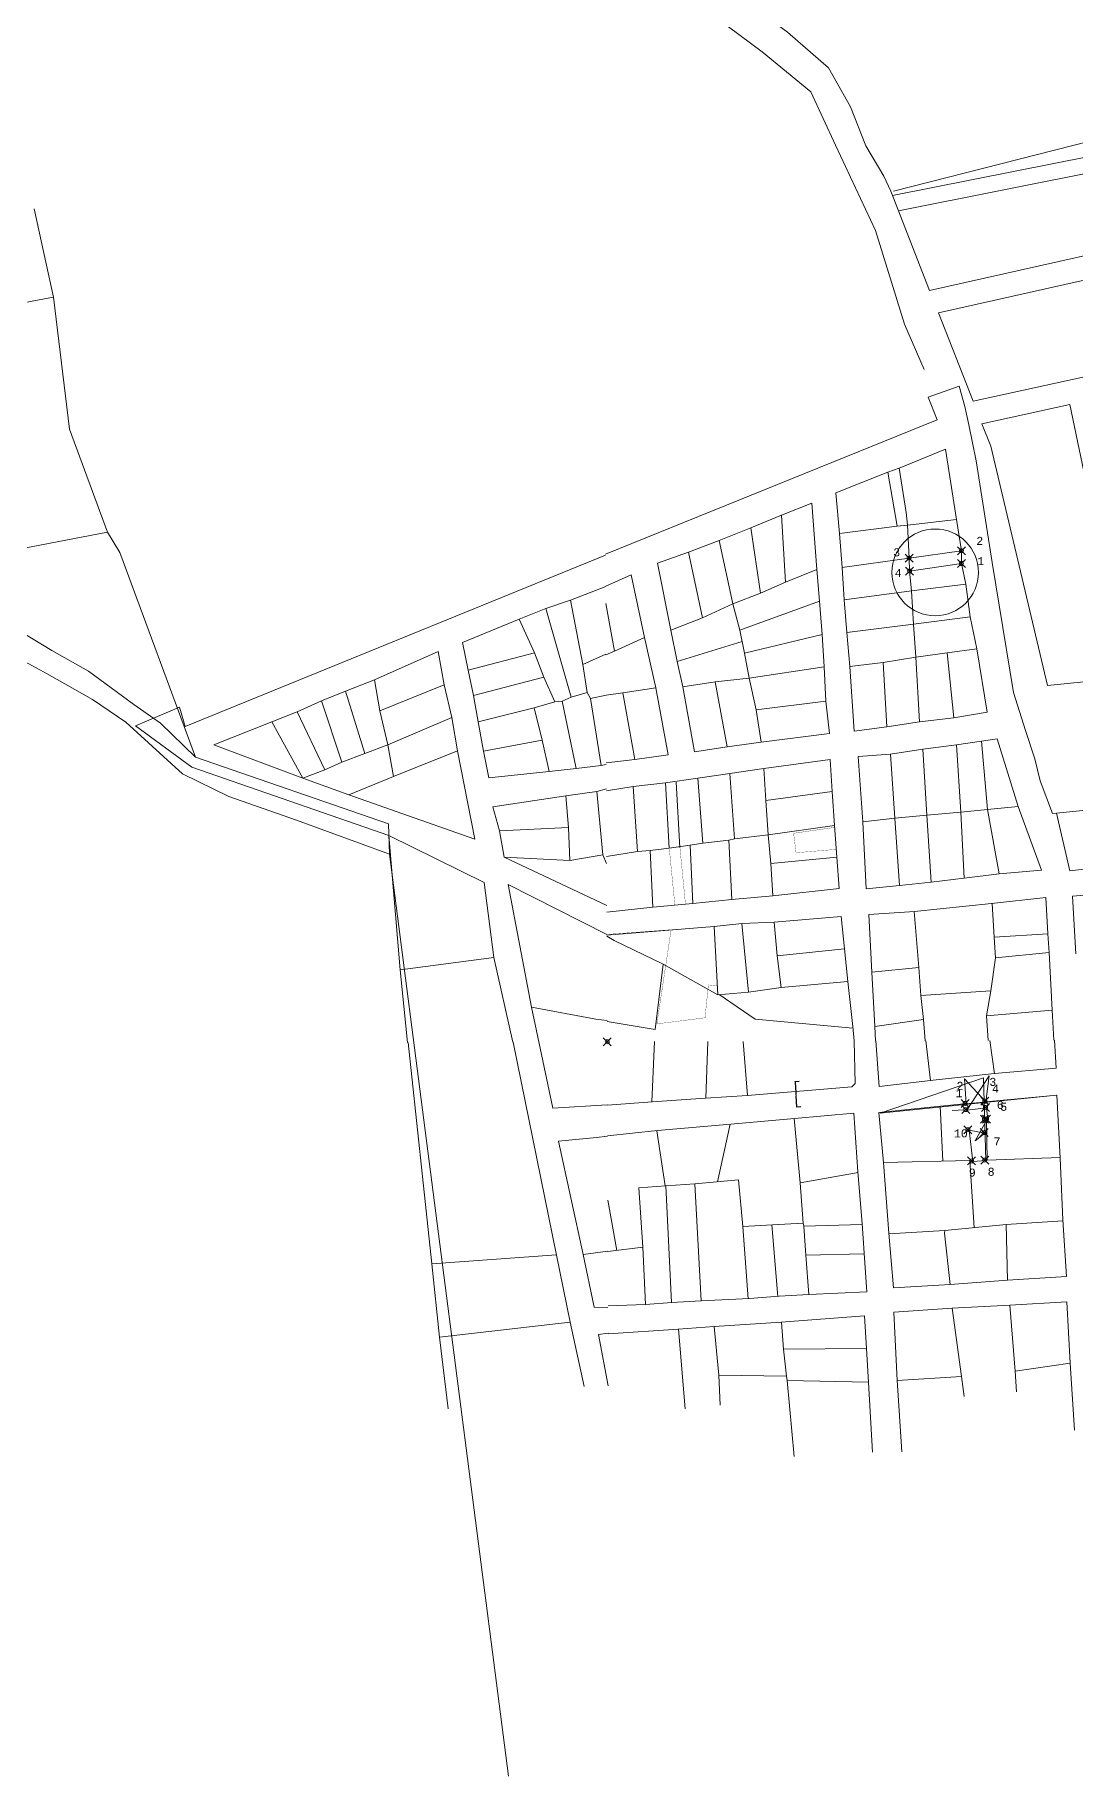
# Model space of a CAD drawing. Header units: millimetres. Extents: x 605783 to 623458, y 1302882 to 1324924.
# Drawn here: x 619532 to 619922, y 1320964 to 1321617 of the extents above; entities that cross this region are included whole.
import ezdxf

# ---------------------------------------------------------------- set-up
doc = ezdxf.new("R2010")
doc.units = ezdxf.units.MM
doc.header["$PDMODE"] = 35
doc.header["$PDSIZE"] = 1.5
for name, color, linetype in [('15', 7, 'Continuous'), ('2', 7, 'Continuous'), ('4', 7, 'Continuous'), ('CVL_CUADCON_LIN', 8, 'Continuous'), ('CVL_CUADCON_TIT', 1, 'Continuous'), ('CVL_PUNTO', 250, 'Continuous'), ('CVL_PUNTO_NUM', 2, 'Continuous')]:
    doc.layers.add(name, color=color, linetype=linetype)
doc.styles.add('MONOTXT4', font='Monotxt4.shx')
doc.styles.add('ROMANS', font='ROMANS', dxfattribs={"height": 0.2})
doc.dimstyles.new('STANDARD$0', dxfattribs={"dimtxt": 0.6, "dimasz": 0.5, "dimexe": 0.125, "dimexo": 0.000625, "dimgap": 0.0625, "dimtad": 0, "dimzin": 1, "dimdsep": 46, "dimtxsty": 'ROMANS', "dimblk1": 'ARCHTICK', "dimblk2": 'ARCHTICK', "dimsah": 1, "dimcen": 2.5, "dimclrd": 1, "dimclre": 1, "dimclrt": 30, "dimaunit": 1, "dimadec": 0, "dimazin": 0, "dimtfac": 1, "dimtix": 1, "dimtofl": 0, "dimtmove": 1, "dimatfit": 3, "dimldrblk": 'ARCHTICK', "dimfxl": 1, "dimtolj": 1, "dimtzin": 1, "dimarcsym": 0})

# ---------------------------------------------------------------- blocks, each defined once
blk = doc.blocks.new('_ARCHTICK')
at = {"color": 0, "linetype": 'ByBlock', "const_width": 0.15}
blk.add_lwpolyline([(-0.5, -0.5), (0.5, 0.5)], dxfattribs=at)
blk = doc.blocks.new('*D329')
at = {"layer": 'CVL_CUADCON_TIT', "color": 1, "lineweight": -2, "ltscale": 0.5, "transparency": 16777216}
for p, q in [((619818.58, 1321224.72), (619817, 1321224.62)), ((619817.12, 1321224.63), (619817.4, 1321220.45)), ((619817.75, 1321215.16), (619817.47, 1321219.34)), ((619819.21, 1321215.26), (619817.62, 1321215.15))]:
    blk.add_line(p, q, dxfattribs=at)
at = {"layer": 'Defpoints', "color": 0, "lineweight": 5, "ltscale": 0.5, "transparency": 16777216}
for p in [(619818.58, 1321224.72), (619817.75, 1321215.16), (619819.21, 1321215.26)]:
    blk.add_point(p, dxfattribs=at)
at = {"layer": 'CVL_CUADCON_TIT', "color": 1, "lineweight": -2, "ltscale": 0.5, "transparency": 16777216, "xscale": 0.5, "yscale": 0.5, "zscale": 0.5}
for p, rotation in [((619817.12, 1321224.63), 93.77682852920496), ((619817.75, 1321215.16), 273.776828529205)]:
    blk.add_blockref('_ARCHTICK', p, dxfattribs=dict(at, rotation=rotation))
at = {"layer": 'CVL_CUADCON_TIT', "color": 30, "lineweight": 5, "ltscale": 0.5, "transparency": 16777216, "insert": (619817.44, 1321219.89), "char_height": 0.2, "attachment_point": 5, "rotation": 273.77683, "style": 'ROMANS'}
blk.add_mtext('\\A1;9.49m.', dxfattribs=at)

msp = doc.modelspace()

# ---------------------------------------------------------------- linework, layer by layer
at = {"layer": '15', "color": 1, "lineweight": 5}
msp.add_point((619746.65428, 1321239.63046), dxfattribs=at)
msp.add_point((619746.65428, 1321239.63046), dxfattribs=at)
at = {"layer": '2', "color": 1, "lineweight": 5}
for p, q in [((619531.80128, 1321551.88448), (619539.00528, 1321518.85048)), ((619873.45628, 1321461.85446), (619856.13628, 1321454.66746)), ((619877.67328, 1321435.41946), (619873.45628, 1321461.85446)), ((619856.13628, 1321454.66746), (619851.81028, 1321453.16346)), ((619855.37828, 1321432.96746), (619851.81028, 1321453.16346)), ((619823.34028, 1321441.52046), (619812.03628, 1321437.10946)), ((619825.26928, 1321416.74646), (619823.34028, 1321441.52046)), ((619812.03628, 1321437.10946), (619800.53928, 1321432.33746)), ((619813.51828, 1321411.96646), (619812.03628, 1321437.10946)), ((619859.18028, 1321433.33646), (619877.67328, 1321435.41946)), ((619879.44908, 1321423.73867), (619877.67328, 1321435.41946)), ((619494.55628, 1321418.33248), (619559.31828, 1321430.67548)), ((619559.31828, 1321430.67548), (619563.91128, 1321423.05648)), ((619788.58428, 1321427.60146), (619777.13028, 1321423.13546)), ((619800.53928, 1321432.33746), (619788.58428, 1321427.60146)), ((619793.68728, 1321403.78746), (619788.58428, 1321427.60146)), ((619804.14028, 1321407.76546), (619800.53928, 1321432.33746)), ((619855.37828, 1321432.96746), (619833.70328, 1321430.17946)), ((619833.70328, 1321430.17946), (619834.70628, 1321417.38646)), ((619859.18028, 1321433.33646), (619855.37828, 1321432.96746)), ((619859.18028, 1321433.33646), (619859.85178, 1321420.99417)), ((619563.91128, 1321423.05648), (619592.31928, 1321346.33348)), ((619782.35728, 1321398.56246), (619777.13028, 1321423.13546)), ((619859.85178, 1321420.99417), (619834.70628, 1321417.38646)), ((619825.26928, 1321416.74646), (619813.51828, 1321411.96646)), ((619826.24628, 1321404.76646), (619825.26928, 1321416.74646)), ((619834.70628, 1321417.38646), (619835.48328, 1321405.29846)), ((619860.02171, 1321416.09555), (619860.80128, 1321408.65546)), ((619881.10828, 1321411.25046), (619879.46178, 1321418.94417)), ((619746.07628, 1321410.33346), (619732.83228, 1321405.14246)), ((619804.14028, 1321407.76546), (619793.68728, 1321403.78746)), ((619813.51828, 1321411.96646), (619804.14028, 1321407.76546)), ((619860.80128, 1321408.65546), (619835.48328, 1321405.29846)), ((619860.80128, 1321408.65546), (619881.10828, 1321411.25046)), ((619860.80128, 1321408.65546), (619861.43728, 1321396.20746)), ((619882.70628, 1321398.93246), (619881.10828, 1321411.25046)), ((619723.59128, 1321402.01546), (619713.65528, 1321398.11246)), ((619732.83228, 1321405.14246), (619723.59128, 1321402.01546)), ((619733.11428, 1321368.83746), (619723.59128, 1321402.01546)), ((619737.44228, 1321381.02346), (619732.83228, 1321405.14246)), ((619749.39028, 1321386.02046), (619746.09828, 1321403.93346)), ((619782.35728, 1321398.56246), (619793.68728, 1321403.78746)), ((619793.68728, 1321403.78746), (619796.32728, 1321393.94446)), ((619796.32728, 1321393.94446), (619826.24628, 1321404.76646)), ((619827.28728, 1321392.38146), (619826.24628, 1321404.76646)), ((619835.48328, 1321405.29846), (619836.52128, 1321393.01546)), ((619719.35328, 1321385.45746), (619713.65528, 1321398.11246)), ((619782.35728, 1321398.56246), (619770.55128, 1321393.93346)), ((619861.43728, 1321396.20746), (619836.52128, 1321393.01546)), ((619861.43728, 1321396.20746), (619882.70628, 1321398.93246)), ((619861.43728, 1321396.20746), (619862.32628, 1321383.76746)), ((619885.26028, 1321386.94946), (619882.70628, 1321398.93246)), ((619749.39028, 1321386.02046), (619760.67228, 1321391.14246)), ((619760.67228, 1321391.14246), (619764.91128, 1321372.28946)), ((619770.55128, 1321393.93346), (619772.89528, 1321382.14746)), ((619797.19628, 1321389.64546), (619772.89528, 1321382.14746)), ((619796.32728, 1321393.94446), (619798.06528, 1321385.34646)), ((619798.06528, 1321385.34646), (619827.28728, 1321392.38146)), ((619827.96628, 1321380.18946), (619827.28728, 1321392.38146)), ((619836.52128, 1321393.01546), (619837.56928, 1321380.37646)), ((619683.29528, 1321385.93646), (619659.36028, 1321375.35846)), ((619685.53328, 1321373.41846), (619683.29528, 1321385.93646)), ((619719.35328, 1321385.45746), (619694.47128, 1321378.92946)), ((619722.84328, 1321376.37046), (619719.35328, 1321385.45746)), ((619746.16128, 1321384.99546), (619737.44228, 1321381.02346)), ((619746.16228, 1321384.65046), (619749.39028, 1321386.02046)), ((619772.89528, 1321382.14746), (619775.01728, 1321372.64446)), ((619798.06528, 1321385.34646), (619799.82728, 1321375.98546)), ((619850.08428, 1321381.77046), (619837.56928, 1321380.37646)), ((619862.32628, 1321383.76746), (619850.08428, 1321381.77046)), ((619850.08428, 1321381.77046), (619851.48228, 1321357.74346)), ((619862.32628, 1321383.76746), (619874.07028, 1321385.44346)), ((619862.32628, 1321383.76746), (619863.67928, 1321359.53546)), ((619874.07028, 1321385.44346), (619885.26028, 1321386.94946)), ((619874.07028, 1321385.44346), (619876.59528, 1321361.14446)), ((619659.36028, 1321375.35846), (619648.56628, 1321371.13446)), ((619661.42728, 1321363.75246), (619659.36028, 1321375.35846)), ((619694.47128, 1321378.92946), (619696.54428, 1321369.51046)), ((619722.84328, 1321376.37046), (619696.54428, 1321369.51046)), ((619726.94628, 1321367.14246), (619722.84328, 1321376.37046)), ((619737.44228, 1321381.02346), (619739.12928, 1321370.57946)), ((619799.82728, 1321375.98546), (619827.96628, 1321380.18946)), ((619799.82728, 1321375.98546), (619802.47928, 1321364.10746)), ((619828.56228, 1321367.38446), (619827.96628, 1321380.18946)), ((619648.56628, 1321371.13446), (619639.48828, 1321367.50246)), ((619655.70428, 1321347.67446), (619648.56628, 1321371.13446)), ((619661.42728, 1321363.75246), (619685.53328, 1321373.41846)), ((619688.32528, 1321361.16546), (619685.53328, 1321373.41846)), ((619696.54428, 1321369.51046), (619698.27328, 1321359.52446)), ((619733.11428, 1321368.83746), (619729.73828, 1321367.34846)), ((619739.12928, 1321370.57946), (619733.11428, 1321368.83746)), ((619746.21328, 1321369.53846), (619740.39528, 1321368.31546)), ((619746.21328, 1321369.58546), (619752.56028, 1321370.49346)), ((619752.56028, 1321370.49346), (619764.91128, 1321372.28946)), ((619752.56028, 1321370.49346), (619757.03828, 1321345.49146)), ((619787.11028, 1321374.53446), (619791.56828, 1321350.19246)), ((619630.37028, 1321363.36146), (619620.93828, 1321359.62146)), ((619639.48828, 1321367.50246), (619630.37028, 1321363.36146)), ((619640.78028, 1321341.54046), (619630.37028, 1321363.36146)), ((619647.17728, 1321344.46046), (619639.48828, 1321367.50246)), ((619664.33228, 1321350.94146), (619661.42728, 1321363.75246)), ((619719.26528, 1321364.80846), (619698.27328, 1321359.52446)), ((619726.94628, 1321367.14246), (619719.26528, 1321364.80846)), ((619719.26528, 1321364.80846), (619722.20528, 1321352.76146)), ((619729.73828, 1321367.34846), (619726.94628, 1321367.14246)), ((619729.73828, 1321367.34846), (619734.98128, 1321342.12346)), ((619802.47928, 1321364.10746), (619828.56228, 1321367.38446)), ((619802.47928, 1321364.10746), (619804.32628, 1321351.95046)), ((619632.55528, 1321338.48446), (619620.93828, 1321359.62146)), ((619664.33228, 1321350.94146), (619688.32528, 1321361.16546)), ((619698.27328, 1321359.52446), (619700.22528, 1321348.57746)), ((619851.48228, 1321357.74346), (619863.67928, 1321359.53546)), ((619863.67928, 1321359.53546), (619876.59528, 1321361.14446)), ((619655.70428, 1321347.67446), (619664.33228, 1321350.94146)), ((619664.33228, 1321350.94146), (619666.55628, 1321339.13546)), ((619722.20528, 1321352.76146), (619700.22528, 1321348.57746)), ((619722.20528, 1321352.76146), (619724.88528, 1321341.01446)), ((619791.56828, 1321350.19246), (619804.32628, 1321351.95046)), ((619864.95628, 1321349.39646), (619852.81228, 1321347.50546)), ((619877.66828, 1321351.00046), (619864.95628, 1321349.39646)), ((619886.92928, 1321352.39746), (619877.66828, 1321351.00046)), ((619892.80328, 1321353.18546), (619886.92928, 1321352.39746)), ((619900.79828, 1321327.88046), (619892.80328, 1321353.18546)), ((619640.78028, 1321341.54046), (619647.17728, 1321344.46046)), ((619647.17728, 1321344.46046), (619655.70428, 1321347.67446)), ((619734.98128, 1321342.12346), (619744.36328, 1321343.26846)), ((619744.36328, 1321343.26846), (619746.30028, 1321343.61446)), ((619757.03828, 1321345.49146), (619746.29828, 1321344.15346)), ((619854.51528, 1321323.48746), (619852.81228, 1321347.50546)), ((619632.55528, 1321338.48446), (619640.78028, 1321341.54046)), ((619632.55528, 1321338.48446), (619649.81628, 1321332.25446)), ((619649.81628, 1321332.25446), (619666.55628, 1321339.13546)), ((619724.88528, 1321341.01446), (619734.98128, 1321342.12346)), ((619756.33128, 1321335.39446), (619768.49228, 1321336.72646)), ((619768.49228, 1321336.72646), (619780.59228, 1321338.41346)), ((619780.59228, 1321338.41346), (619792.58528, 1321340.24946)), ((619780.59228, 1321338.41346), (619782.50828, 1321314.04646)), ((619792.58528, 1321340.24946), (619805.39028, 1321342.11046)), ((619792.58528, 1321340.24946), (619794.40628, 1321315.67546)), ((619805.39028, 1321342.11046), (619806.06528, 1321330.07046)), ((619742.78328, 1321333.47446), (619731.07228, 1321331.82646)), ((619732.07628, 1321319.99646), (619731.07228, 1321331.82646)), ((619746.33128, 1321334.51046), (619742.78328, 1321333.47446)), ((619744.94728, 1321309.66446), (619742.78328, 1321333.47446)), ((619746.33328, 1321333.67146), (619756.33128, 1321335.39446)), ((619756.33128, 1321335.39446), (619757.94628, 1321310.91646)), ((619806.06528, 1321330.07046), (619831.02528, 1321333.46746)), ((619806.06528, 1321330.07046), (619807.01928, 1321317.17446)), ((619831.02528, 1321333.46746), (619831.82328, 1321320.71846)), ((619854.51528, 1321323.48746), (619842.50928, 1321322.05746)), ((619866.53128, 1321324.56146), (619854.51528, 1321323.48746)), ((619854.51528, 1321323.48746), (619856.20428, 1321298.24846)), ((619879.20528, 1321325.75646), (619866.53128, 1321324.56146)), ((619889.19328, 1321326.66746), (619879.20528, 1321325.75646)), ((619900.79828, 1321327.88046), (619889.19328, 1321326.66746)), ((619938.67728, 1321327.79846), (619915.11328, 1321325.30946)), ((619664.77128, 1321316.92846), (619669.05128, 1321266.61246)), ((619732.07628, 1321319.99646), (619706.22328, 1321318.68746)), ((619706.22328, 1321318.68746), (619708.05228, 1321308.80646)), ((619732.68428, 1321307.65046), (619732.07628, 1321319.99646)), ((619807.01928, 1321317.17446), (619794.40628, 1321315.67546)), ((619807.01928, 1321317.17446), (619831.82328, 1321320.71846)), ((619807.01928, 1321317.17446), (619808.00828, 1321306.46746)), ((619831.82328, 1321320.71846), (619832.74528, 1321308.89046)), ((619665.03028, 1321309.95248), (619709.60528, 1320964.31548)), ((619744.94728, 1321309.66446), (619732.68428, 1321307.65046)), ((619746.42528, 1321306.48046), (619744.94728, 1321309.66446)), ((619757.94628, 1321310.91646), (619746.41628, 1321309.05346)), ((619762.71128, 1321311.36446), (619757.94628, 1321310.91646)), ((619769.90428, 1321312.24246), (619762.71128, 1321311.36446)), ((619762.71128, 1321311.36446), (619763.71828, 1321290.12446)), ((619777.69828, 1321313.39246), (619769.90428, 1321312.24246)), ((619782.50828, 1321314.04646), (619777.69828, 1321313.39246)), ((619777.69828, 1321313.39246), (619778.72728, 1321291.44146)), ((619792.28328, 1321315.25546), (619782.50828, 1321314.04646)), ((619794.40628, 1321315.67546), (619792.28328, 1321315.25546)), ((619792.28328, 1321315.25546), (619793.37428, 1321292.95046)), ((619708.05228, 1321308.80646), (619746.47828, 1321290.67546)), ((619732.68428, 1321307.65046), (619708.05228, 1321308.80646)), ((619808.00828, 1321306.46746), (619832.74528, 1321308.89046)), ((619808.00828, 1321306.46746), (619808.68628, 1321294.32646)), ((619856.20428, 1321298.24846), (619868.16328, 1321299.52346)), ((619868.16328, 1321299.52346), (619880.52428, 1321300.96346)), ((619880.52428, 1321300.96346), (619893.59228, 1321302.57746)), ((619763.71828, 1321290.12446), (619746.48628, 1321288.18346)), ((619778.72728, 1321291.44146), (619763.71828, 1321290.12446)), ((619793.37428, 1321292.95046), (619778.72728, 1321291.44146)), ((619808.68628, 1321294.32646), (619793.37428, 1321292.95046)), ((619861.89428, 1321288.44546), (619890.72928, 1321291.50046)), ((619891.67528, 1321278.85846), (619891.04628, 1321291.53446)), ((619786.71928, 1321282.82746), (619797.15628, 1321284.00646)), ((619797.15628, 1321284.00646), (619809.19128, 1321284.46946)), ((619799.62428, 1321258.23046), (619797.15628, 1321284.00646)), ((619861.75828, 1321288.43646), (619863.50228, 1321267.47846)), ((619746.51528, 1321279.62546), (619786.71928, 1321282.82746)), ((619746.51628, 1321279.18746), (619749.25628, 1321277.63046)), ((619749.25628, 1321277.63046), (619767.62728, 1321268.76846)), ((619788.16328, 1321257.27546), (619786.71928, 1321282.82746)), ((619891.67528, 1321278.85846), (619911.92228, 1321280.12846)), ((619892.26928, 1321271.09046), (619891.67528, 1321278.85846)), ((619911.92228, 1321280.12846), (619912.34228, 1321273.06846)), ((619704.19128, 1321271.25246), (619669.05128, 1321266.61246)), ((619711.24228, 1321239.51246), (619704.19128, 1321271.25246)), ((619810.39128, 1321271.88646), (619835.58128, 1321274.42446)), ((619835.58128, 1321274.42446), (619836.82028, 1321262.19846)), ((619890.46128, 1321258.77346), (619892.26928, 1321271.09046)), ((619892.26928, 1321271.09046), (619912.34228, 1321273.06846)), ((619912.34228, 1321273.06846), (619913.51228, 1321251.47746)), ((619669.05128, 1321266.61246), (619671.74228, 1321239.37946)), ((619767.62728, 1321268.76846), (619788.16328, 1321257.27546)), ((619863.50228, 1321267.47846), (619845.86328, 1321265.72646)), ((619863.50228, 1321267.47846), (619864.23128, 1321256.96646)), ((619788.16328, 1321257.27546), (619799.62428, 1321258.23046)), ((619799.62428, 1321258.23046), (619811.92528, 1321259.97446)), ((619811.92528, 1321259.97446), (619836.82028, 1321262.19846)), ((619836.82028, 1321262.19846), (619838.70928, 1321245.36146)), ((619864.23128, 1321256.96646), (619890.46128, 1321258.77346)), ((619888.81828, 1321249.35846), (619890.46128, 1321258.77346)), ((619718.19628, 1321252.65346), (619726.26628, 1321214.74146)), ((619864.23128, 1321256.96646), (619865.21828, 1321247.98946)), ((619888.81828, 1321249.36046), (619913.51228, 1321251.47746)), ((619913.51228, 1321251.47746), (619914.12128, 1321240.19446)), ((619746.62228, 1321247.65246), (619742.33828, 1321248.08046)), ((619838.70928, 1321245.36146), (619839.24128, 1321239.94246)), ((619865.21828, 1321247.98946), (619846.99528, 1321245.40646)), ((619847.21528, 1321239.96946), (619846.99528, 1321245.40646)), ((619865.21828, 1321247.98946), (619865.88128, 1321240.03146)), ((619889.50928, 1321240.11146), (619888.81828, 1321249.36046)), ((619671.96228, 1321239.38046), (619680.85628, 1321156.41046)), ((619711.43028, 1321239.51246), (619727.65428, 1321159.66346)), ((619764.34728, 1321239.69048), (619763.43428, 1321217.10448)), ((619784.42128, 1321239.75748), (619783.66228, 1321218.49648)), ((619797.58228, 1321239.80248), (619799.21328, 1321219.55048)), ((619839.25628, 1321239.94348), (619839.67228, 1321223.98148)), ((619848.64428, 1321222.85848), (619847.38228, 1321239.97048)), ((619867.90428, 1321225.10148), (619866.08228, 1321240.03348)), ((619891.81528, 1321227.67848), (619890.11128, 1321240.11448)), ((619914.39928, 1321240.19648), (619915.00528, 1321229.75848)), ((619867.81328, 1321225.09148), (619848.64428, 1321222.85848)), ((619891.86528, 1321227.68348), (619867.76728, 1321225.08648)), ((619915.00528, 1321229.75848), (619891.86528, 1321227.68348)), ((619783.52128, 1321218.48648), (619763.55028, 1321217.11348)), ((619799.27428, 1321219.55448), (619783.52128, 1321218.48648)), ((619838.40328, 1321222.70848), (619799.27428, 1321219.55448)), ((619839.67228, 1321223.98148), (619838.40328, 1321222.70848)), ((619888.64828, 1321217.12748), (619915.23528, 1321219.62848)), ((619915.23528, 1321219.62848), (619916.52428, 1321195.96448)), ((619726.26628, 1321214.74146), (619746.64828, 1321215.95046)), ((619763.55028, 1321217.11348), (619746.73428, 1321215.84248)), ((619816.91528, 1321210.84748), (619839.17228, 1321212.88248)), ((619839.17228, 1321212.88248), (619840.66328, 1321190.88948)), ((619848.48828, 1321213.09748), (619871.56728, 1321215.54548)), ((619850.18028, 1321194.31948), (619848.48828, 1321213.09748)), ((619871.44528, 1321215.53248), (619872.54828, 1321194.85048)), ((619871.56728, 1321215.54548), (619880.39598, 1321216.36317)), ((619765.48928, 1321206.32048), (619746.77228, 1321204.39748)), ((619765.27128, 1321206.29848), (619768.35628, 1321185.60148)), ((619765.48928, 1321206.32048), (619792.98128, 1321208.71148)), ((619792.79128, 1321208.69448), (619787.94728, 1321187.14148)), ((619792.98128, 1321208.71148), (619816.91528, 1321210.84748)), ((619816.76028, 1321210.83348), (619818.93728, 1321186.74748)), ((619888.81644, 1321210.11859), (619889.17328, 1321195.24548)), ((619742.65828, 1321203.70546), (619728.39928, 1321202.36546)), ((619728.39928, 1321202.36546), (619737.65928, 1321159.83346)), ((619746.69028, 1321204.21146), (619742.65828, 1321203.70546)), ((619882.55228, 1321195.08848), (619850.18028, 1321194.31948)), ((619852.23428, 1321167.90748), (619850.18028, 1321194.31948)), ((619882.55228, 1321195.08848), (619884.27128, 1321170.01148)), ((619889.17328, 1321195.24548), (619916.50728, 1321196.27448)), ((619916.52428, 1321195.96448), (619917.45628, 1321172.86048)), ((619768.60328, 1321185.61848), (619758.52528, 1321184.93148)), ((619779.47628, 1321186.35348), (619768.60328, 1321185.61848)), ((619768.60328, 1321185.61848), (619770.75328, 1321141.89748)), ((619795.89928, 1321187.88148), (619779.47628, 1321186.35348)), ((619779.47628, 1321186.35348), (619781.90228, 1321142.52848)), ((619797.48628, 1321170.43548), (619795.89928, 1321187.88148)), ((619818.93728, 1321186.74748), (619840.68328, 1321190.63348)), ((619818.93728, 1321186.74748), (619820.11328, 1321171.65948)), ((619840.66328, 1321190.88948), (619842.20228, 1321171.54348)), ((619750.21128, 1321161.42148), (619746.85428, 1321180.19648)), ((619758.52528, 1321184.93148), (619760.01628, 1321162.64248)), ((619896.20728, 1321171.17548), (619917.47728, 1321172.53648)), ((619917.45628, 1321172.86048), (619918.84528, 1321151.58848)), ((619797.48628, 1321170.43548), (619808.62228, 1321171.04748)), ((619799.48428, 1321143.32148), (619797.48628, 1321170.43548)), ((619808.42228, 1321171.03648), (619810.61528, 1321144.17248)), ((619808.62228, 1321171.04748), (619820.11328, 1321171.65948)), ((619820.11328, 1321171.65948), (619820.38428, 1321170.57248)), ((619820.38428, 1321170.57248), (619842.22828, 1321171.19748)), ((619820.38428, 1321170.57248), (619821.06128, 1321159.63648)), ((619842.20228, 1321171.54348), (619843.02428, 1321160.39448)), ((619854.02928, 1321147.34848), (619852.23428, 1321167.90748)), ((619852.25928, 1321167.62448), (619873.17928, 1321168.93048)), ((619873.17928, 1321168.93048), (619873.05428, 1321167.94448)), ((619873.05428, 1321167.94448), (619875.22828, 1321148.67648)), ((619896.20728, 1321171.17548), (619873.17928, 1321168.93048)), ((619896.20728, 1321171.17548), (619896.78228, 1321150.20848)), ((619727.62228, 1321159.81946), (619680.85628, 1321156.41046)), ((619727.65428, 1321159.66346), (619732.73728, 1321134.56546)), ((619737.64028, 1321159.92046), (619746.84328, 1321161.11146)), ((619737.65928, 1321159.83346), (619741.76228, 1321140.11146)), ((619760.01628, 1321162.64248), (619746.91828, 1321161.01148)), ((619760.01628, 1321162.64248), (619761.01228, 1321141.18848)), ((619821.06128, 1321159.63648), (619843.04428, 1321160.11848)), ((619821.06128, 1321159.63648), (619822.18528, 1321144.86448)), ((619843.02428, 1321160.39448), (619844.05128, 1321145.93548)), ((619680.85628, 1321156.41046), (619683.78428, 1321128.89746)), ((619875.22828, 1321148.67648), (619854.02928, 1321147.34848)), ((619896.78228, 1321150.20848), (619875.22828, 1321148.67648)), ((619918.84528, 1321151.58848), (619896.78228, 1321150.20848)), ((619741.76228, 1321140.11146), (619746.91928, 1321139.96946)), ((619760.95528, 1321141.18448), (619746.98728, 1321140.66648)), ((619770.92628, 1321141.90748), (619760.95528, 1321141.18448)), ((619781.90228, 1321142.52848), (619770.75828, 1321141.89748)), ((619799.94228, 1321143.34248), (619781.90228, 1321142.52848)), ((619811.07128, 1321144.20748), (619799.94228, 1321143.34248)), ((619822.25128, 1321144.86848), (619811.07128, 1321144.20748)), ((619844.05128, 1321145.93548), (619822.25128, 1321144.86848)), ((619875.98828, 1321139.75948), (619897.59828, 1321140.90848)), ((619897.59828, 1321140.90848), (619918.95828, 1321142.10848)), ((619897.59828, 1321140.90848), (619899.55828, 1321116.16948)), ((619918.95528, 1321142.16248), (619920.26928, 1321119.21148)), ((619732.73728, 1321134.56546), (619683.78428, 1321128.89746)), ((619732.73728, 1321134.56546), (619737.96128, 1321110.43446)), ((619786.72628, 1321132.84648), (619811.90128, 1321134.50448)), ((619811.90128, 1321134.50448), (619843.08128, 1321136.83448)), ((619812.74028, 1321124.42648), (619811.99828, 1321134.51148)), ((619843.08128, 1321136.83448), (619843.84628, 1321124.66648)), ((619854.12028, 1321138.30948), (619875.98828, 1321139.75948)), ((619855.40628, 1321112.66048), (619854.12028, 1321138.30948)), ((619875.98828, 1321139.75948), (619879.51028, 1321114.17448)), ((619683.78428, 1321128.89746), (619687.06028, 1321102.04946)), ((619746.95328, 1321130.41246), (619743.36028, 1321129.91446)), ((619743.36028, 1321129.91446), (619747.02328, 1321110.64246)), ((619747.02228, 1321130.18848), (619773.35028, 1321131.92848)), ((619773.24828, 1321131.92948), (619786.72628, 1321132.84648)), ((619773.35028, 1321131.92848), (619775.92228, 1321102.05148)), ((619786.72628, 1321132.84648), (619788.46628, 1321114.69748)), ((619813.83128, 1321114.24348), (619812.74028, 1321124.42648)), ((619812.74228, 1321124.40848), (619843.84628, 1321124.66648)), ((619843.84628, 1321124.66648), (619844.59728, 1321111.90348)), ((619788.46628, 1321114.69748), (619788.93728, 1321103.46348)), ((619788.47128, 1321114.64448), (619813.83128, 1321114.24348)), ((619814.06528, 1321112.61348), (619813.83128, 1321114.24348)), ((619855.40328, 1321112.71148), (619879.51028, 1321114.17448)), ((619879.51028, 1321114.17448), (619880.52728, 1321106.67248)), ((619899.55828, 1321116.16948), (619920.26928, 1321119.21148)), ((619899.55828, 1321116.16948), (619900.16528, 1321108.39448)), ((619920.26928, 1321119.21148), (619921.85828, 1321094.07048)), ((619814.05928, 1321112.65548), (619844.59928, 1321112.05648)), ((619816.70728, 1321084.18148), (619814.06528, 1321112.61348)), ((619844.59928, 1321112.05648), (619844.59728, 1321111.90348)), ((619844.59728, 1321111.90348), (619846.09728, 1321085.75348)), ((619857.11728, 1321085.89348), (619855.39928, 1321112.76548))]:
    msp.add_line(p, q, dxfattribs=at)
for points in [[(619865.47228, 1321491.64048), (619858.05828, 1321508.66048), (619847.29228, 1321543.72248), (619832.21728, 1321575.72848), (619823.01728, 1321595.79548), (619804.68728, 1321610.76548), (619779.48828, 1321629.53748), (619767.76328, 1321644.26248), (619757.29228, 1321664.83648), (619752.91928, 1321684.40248), (619750.82528, 1321706.76848), (619748.22828, 1321727.09948), (619738.00528, 1321749.45348), (619724.48128, 1321771.80148)], [(619539.00528, 1321518.85048), (619463.79228, 1321504.64848), (619494.55628, 1321418.33248)], [(619539.00528, 1321518.85048), (619544.98628, 1321469.29148), (619559.31828, 1321430.67548)], [(619915.11328, 1321325.30946), (619913.64328, 1321325.16346), (619909.04528, 1321337.49146), (619906.96428, 1321345.67246), (619903.43528, 1321356.30346), (619898.93028, 1321370.56846), (619891.03028, 1321419.28246), (619884.98028, 1321457.41746), (619882.22628, 1321470.97246), (619880.79828, 1321477.74746), (619878.57928, 1321485.46646), (619867.01328, 1321481.30246), (619870.32628, 1321472.75146), (619746.03528, 1321422.49746)], [(619953.31228, 1321325.53148), (619942.75628, 1321376.35448), (619911.77728, 1321373.25648), (619890.44428, 1321462.95448)], [(619856.13628, 1321454.66746), (619858.77928, 1321438.10746), (619859.18028, 1321433.33646)], [(619851.81028, 1321453.16346), (619832.37228, 1321445.40446), (619833.70328, 1321430.17946)], [(619664.77128, 1321316.92846), (619590.93228, 1321342.56946), (619569.71928, 1321358.13246), (619586.30428, 1321365.11146), (619588.38428, 1321357.82846), (619746.03728, 1321422.11746)], [(619777.13028, 1321423.13546), (619765.51028, 1321419.07146), (619770.55128, 1321393.93346)], [(619665.03028, 1321309.95248), (619630.07828, 1321322.77448), (619604.82428, 1321331.63948), (619587.45028, 1321340.08548), (619566.13428, 1321359.41448), (619553.58628, 1321367.91448), (619536.70428, 1321377.63548), (619514.46228, 1321389.58448), (619500.90628, 1321397.31048), (619488.13128, 1321403.52048), (619472.86928, 1321405.38248), (619463.29228, 1321399.17548), (619453.80528, 1321385.59948), (619445.28128, 1321376.35448), (619424.99828, 1321373.33148), (619329.51028, 1321393.09748), (619256.70828, 1321406.25748), (619221.29928, 1321414.75448)], [(619746.07628, 1321410.38646), (619755.63028, 1321414.65246), (619760.67228, 1321391.14246)], [(619489.81328, 1321411.41748), (619504.89028, 1321403.96348), (619521.48928, 1321396.52548), (619538.37728, 1321386.29548), (619552.18728, 1321378.57248), (619569.10228, 1321366.05548), (619579.09328, 1321359.05148), (619592.31928, 1321346.33348)], [(619713.65528, 1321398.11246), (619692.42828, 1321389.36646), (619694.47128, 1321378.92946)], [(619876.59528, 1321361.14446), (619889.13928, 1321363.25246), (619885.26028, 1321386.94946)], [(619799.82728, 1321375.98546), (619787.11028, 1321374.53446), (619775.01728, 1321372.64446)], [(619837.56928, 1321380.37646), (619839.23028, 1321356.05246), (619851.48228, 1321357.74346)], [(619739.12928, 1321370.57946), (619740.39528, 1321368.31546), (619744.36328, 1321343.26846)], [(619764.91128, 1321372.28946), (619769.44128, 1321347.23746), (619757.03828, 1321345.49146)], [(619775.01728, 1321372.64446), (619779.37328, 1321348.29946), (619791.56828, 1321350.19246)], [(619804.32628, 1321351.95046), (619829.95028, 1321355.26446), (619828.56228, 1321367.38446)], [(619620.93828, 1321359.62146), (619599.15228, 1321350.91446), (619632.55528, 1321338.48446)], [(619666.55628, 1321339.13546), (619690.46028, 1321348.69546), (619688.32528, 1321361.16546)], [(619868.16328, 1321299.52346), (619866.53128, 1321324.56146), (619864.95628, 1321349.39646)], [(619880.52428, 1321300.96346), (619879.20528, 1321325.75646), (619877.66828, 1321351.00046)], [(619893.59228, 1321302.57746), (619889.19328, 1321326.66746), (619886.92928, 1321352.39746)], [(619592.31928, 1321346.33348), (619664.63828, 1321321.38348), (619665.03028, 1321309.95248)], [(619649.81628, 1321332.25446), (619697.03428, 1321315.56246), (619690.46028, 1321348.69546)], [(619700.22528, 1321348.57746), (619702.31028, 1321338.54846), (619724.88528, 1321341.01446)], [(619805.39028, 1321342.11046), (619830.20228, 1321345.40046), (619831.02528, 1321333.46746)], [(619852.81228, 1321347.50546), (619840.79028, 1321346.63446), (619842.50928, 1321322.05746)], [(619731.07228, 1321331.82646), (619703.80228, 1321327.74446), (619706.22328, 1321318.68746)], [(619893.59228, 1321302.57746), (619909.51528, 1321303.92146), (619900.79828, 1321327.88046)], [(619915.11328, 1321325.30946), (619920.14528, 1321303.78346), (619940.81828, 1321306.08346)], [(619704.19128, 1321271.25246), (619700.56728, 1321299.35646), (619664.77128, 1321316.92846)], [(619842.50928, 1321322.05746), (619843.73628, 1321296.95746), (619856.20428, 1321298.24846)], [(619832.74528, 1321308.89046), (619833.66528, 1321297.11246), (619808.68628, 1321294.32646)], [(619742.33828, 1321248.08046), (619718.19628, 1321252.65346), (619709.47928, 1321298.66246), (619746.51428, 1321279.88946)], [(619890.72928, 1321291.50046), (619911.10028, 1321293.69046), (619911.92228, 1321280.12846)], [(619922.37028, 1321272.65746), (619921.15128, 1321294.19646), (619944.32528, 1321296.16446)], [(619809.19128, 1321284.46946), (619834.34528, 1321286.54846), (619835.58128, 1321274.42446)], [(619809.19128, 1321284.46946), (619810.39128, 1321271.88646), (619811.92528, 1321259.97446)], [(619845.86328, 1321265.72646), (619844.74228, 1321287.37046), (619861.89428, 1321288.44546)], [(619767.62728, 1321268.76846), (619764.61828, 1321244.20246), (619746.62428, 1321247.21646)], [(619846.99528, 1321245.40646), (619845.86328, 1321265.72646), (619845.86228, 1321265.77746)], [(619788.67428, 1321257.31846), (619802.06928, 1321248.12646), (619838.76528, 1321244.79646)]]:
    msp.add_lwpolyline(points, dxfattribs=at)
at = {"layer": '4', "color": 1, "lineweight": 5}
for p, q in [((619852.93428, 1321558.56548), (619867.53872, 1321521.33955)), ((619870.86462, 1321512.86199), (619883.8369, 1321479.79635)), ((619887.16579, 1321471.31119), (619890.44428, 1321462.95448))]:
    msp.add_line(p, q, dxfattribs=at)
for points in [[(619852.93428, 1321558.56548), (619850.41528, 1321564.14048), (619843.67328, 1321575.50148), (619837.90728, 1321590.17648), (619829.60228, 1321604.82348), (619814.20128, 1321618.11948), (619798.31128, 1321629.88548), (619782.61928, 1321646.22848), (619773.28528, 1321661.88048), (619764.92228, 1321681.35448), (619762.13928, 1321701.40048), (619762.14928, 1321721.47748), (619756.58528, 1321740.47548), (619748.28928, 1321754.35948), (619740.78928, 1321765.45748), (619735.85328, 1321774.55148), (619732.61728, 1321790.01748), (619732.51228, 1321798.65648), (619731.75828, 1321818.97948), (619727.59628, 1321827.06548)], [(619854.03828, 1321558.59048), (619948.23428, 1321582.52148), (619959.62928, 1321543.51248), (619974.63728, 1321541.64748), (619984.73428, 1321504.91148), (619967.48028, 1321503.44648), (619983.75528, 1321471.82848)]]:
    msp.add_lwpolyline(points, dxfattribs=at)
at = {"layer": 'CVL_CUADCON_LIN', "color": 1, "lineweight": 5, "ltscale": 0.5}
for p, q in [((619768.49228, 1321336.72646), (619769.90428, 1321312.24246)), ((619772.48565, 1321336.95676), (619773.89765, 1321312.47276))]:
    msp.add_line(p, q, dxfattribs=at)
at = {"layer": 'CVL_CUADCON_LIN', "color": 1, "lineweight": 5, "ltscale": 0.5, "flags": 128}
for points in [[(619853.59869, 1321556.87193), (619973.33174, 1321580.67401), (619987.30156, 1321582.80386), (620045.63582, 1321572.59393)], [(619855.82503, 1321551.19711), (619974.36936, 1321574.76287), (619987.23477, 1321576.72434), (620038.47954, 1321567.75524)], [(619867.53872, 1321521.33955), (619977.87974, 1321546.09397)], [(619870.86462, 1321512.86199), (619978.97895, 1321537.11687)], [(619883.8369, 1321479.79635), (619983.33713, 1321501.52414)], [(619887.16579, 1321471.31119), (619920.1607, 1321478.51627)], [(619920.1607, 1321478.51627), (619938.70101, 1321389.44831), (619956.33275, 1321392.05732)]]:
    msp.add_lwpolyline(points, dxfattribs=at)
at = {"layer": 'CVL_CUADCON_LIN', "color": 1, "lineweight": 5, "ltscale": 0.5, "const_width": 0.1, "flags": 128}
for points in [[(619831.87938, 1321319.99287), (619832.52053, 1321311.76782), (619817.4531, 1321310.50803), (619816.53521, 1321317.80049)], [(619786.71928, 1321282.82746), (619770.61536, 1321281.65066), (619765.26911, 1321246.35259), (619783.32618, 1321248.629), (619784.57845, 1321260.9656), (619787.97468, 1321260.61291)]]:
    msp.add_lwpolyline(points, close=True, dxfattribs=at)
for points in [[(619831.87938, 1321319.99287), (619816.53521, 1321317.80049)], [(619832.52053, 1321311.76782), (619817.4531, 1321310.50803), (619816.53521, 1321317.80049)], [(619831.87938, 1321319.99287), (619832.52053, 1321311.76782)], [(619772.0109, 1321290.85212), (619769.90428, 1321312.24246)], [(619775.99164, 1321291.24416), (619773.88502, 1321312.6345)], [(619770.61536, 1321281.65066), (619746.51428, 1321279.88946), (619709.47928, 1321298.66246)], [(619770.61526, 1321281.65002), (619765.26911, 1321246.35259)], [(619786.71928, 1321282.82746), (619770.61223, 1321281.65043)], [(619786.71928, 1321282.82746), (619787.96903, 1321260.71275)], [(619786.71928, 1321282.82746), (619787.97468, 1321260.61291)], [(619765.26911, 1321246.35259), (619783.32618, 1321248.629), (619784.57845, 1321260.9656)], [(619784.57845, 1321260.9656), (619787.96026, 1321260.6144)]]:
    msp.add_lwpolyline(points, dxfattribs=at)
at = {"layer": 'CVL_CUADCON_TIT', "color": 1, "lineweight": 5, "ltscale": 0.5, "flags": 128}
for points in [[(619879.46178, 1321418.94417), (619879.44908, 1321423.73867), (619859.85178, 1321420.99417), (619860.02178, 1321416.09417)], [(619887.67931, 1321226.06419), (619848.97111, 1321212.91916), (619915.09361, 1321219.61851), (619881.22794, 1321216.32188), (619880.60289, 1321225.7903), (619888.64828, 1321217.12748), (619889.88445, 1321226.85547), (619881.50559, 1321214.01274), (619888.8936, 1321214.8263), (619889.32298, 1321210.44325), (619888.68438, 1321209.91483), (619884.61859, 1321202.53056), (619888.21054, 1321205.37841), (619882.33937, 1321206.4451), (619883.68345, 1321194.77732), (619888.61405, 1321195.08335)]]:
    msp.add_lwpolyline(points, close=True, dxfattribs=at)
msp.add_lwpolyline([(619880.48785, 1321214.15226), (619876.03705, 1321213.81587)], dxfattribs=at)
at = {"layer": 'CVL_CUADCON_TIT', "color": 1, "lineweight": 5, "ltscale": 0.5}
msp.add_circle((619869.60968, 1321415.62047), 16.25413, dxfattribs=at)
at = {"layer": 'CVL_PUNTO', "color": 1, "lineweight": 5, "ltscale": 0.5}
for p in [(619859.85178, 1321420.99417), (619879.44908, 1321423.73867), (619860.02185, 1321416.09418), (619879.46178, 1321418.94417), (619888.23545, 1321217.34479), (619880.81545, 1321216.53479), (619881.09545, 1321214.22479), (619888.08545, 1321210.65479), (619888.48545, 1321215.03479), (619888.91545, 1321210.65479), (619881.92545, 1321206.65479), (619887.97545, 1321205.59479), (619883.27545, 1321194.99479), (619888.20545, 1321195.29479)]:
    msp.add_point(p, dxfattribs=at)

# ---------------------------------------------------------------- texts
at = {"layer": 'CVL_PUNTO_NUM', "color": 1, "lineweight": 5, "ltscale": 0.5, "style": 'MONOTXT4'}
for s, p in [('2', (619885.04052, 1321425.91487)), ('3', (619853.88571, 1321421.63134)), ('1', (619885.43066, 1321418.3338)), ('4', (619854.44681, 1321413.87632)), ('3', (619889.92297, 1321223.1026)), ('3', (619889.92297, 1321223.1026)), ('1', (619877.25385, 1321218.83371)), ('1', (619877.25385, 1321218.83371)), ('2', (619877.64083, 1321221.62614)), ('2', (619877.64083, 1321221.62614)), ('4', (619890.8991, 1321220.52791)), ('4', (619890.8991, 1321220.52791)), ('6', (619892.72399, 1321214.46057)), ('6', (619892.72399, 1321214.46057)), ('5', (619894.04089, 1321213.77407)), ('5', (619894.04089, 1321213.77407)), ('10', (619876.64892, 1321203.79854)), ('7', (619891.52134, 1321200.75468)), ('7', (619891.52134, 1321200.75468)), ('9', (619882.22954, 1321189.08666)), ('9', (619882.22954, 1321189.08666)), ('8', (619889.30725, 1321189.39683)), ('8', (619889.30725, 1321189.39683))]:
    msp.add_text(s, height=3, dxfattribs=at).set_placement(p)

# ---------------------------------------------------------------- dimensions: what is measured, and where the dimension line sits
at = {"layer": 'CVL_CUADCON_TIT', "color": 1, "lineweight": 5, "ltscale": 0.5}
dim = msp.add_aligned_dim(p1=(619818.58291, 1321224.72425), p2=(619819.20796, 1321215.25583), distance=-1.46198, dimstyle='STANDARD$0', override={"dimpost": 'm.', "dimfxl": 31.75}, dxfattribs=at)
dim.commit()
dim.dimension.update_dxf_attribs({"geometry": '*D329', "text_midpoint": (619817.43663, 1321219.89374)})

doc.saveas('drawing.dxf')
